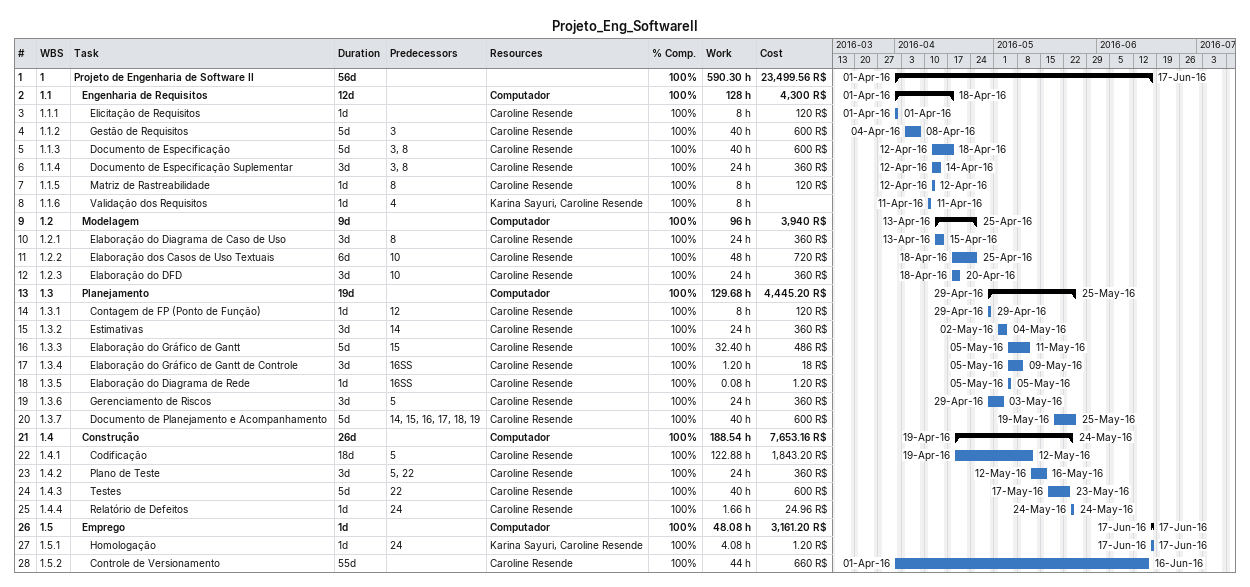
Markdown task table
Projeto_Eng_SoftwareII

| ID | WBS | Task | Duration | Start | Finish | Predecessors | Resources | % complete | Work (h) | Cost (R$) |
|---|---|---|---|---|---|---|---|---|---|---|
| 1 | 1 | **Projeto de Engenharia de Software II** | 56d | 2016-04-01 | 2016-06-17 |  |  | 100 | 590.30 | 23499.56 |
| 2 | 1.1 | **Engenharia de Requisitos** | 12d | 2016-04-01 | 2016-04-18 |  | Computador | 100 | 128 | 4300 |
| 3 | 1.1.1 | Elicitação de Requisitos | 1d | 2016-04-01 | 2016-04-01 |  | Caroline Resende | 100 | 8 | 120 |
| 4 | 1.1.2 | Gestão de Requisitos | 5d | 2016-04-04 | 2016-04-08 | 3 | Caroline Resende | 100 | 40 | 600 |
| 5 | 1.1.3 | Documento de Especificação | 5d | 2016-04-12 | 2016-04-18 | 3, 8 | Caroline Resende | 100 | 40 | 600 |
| 6 | 1.1.4 | Documento de Especificação Suplementar | 3d | 2016-04-12 | 2016-04-14 | 3, 8 | Caroline Resende | 100 | 24 | 360 |
| 7 | 1.1.5 | Matriz de Rastreabilidade | 1d | 2016-04-12 | 2016-04-12 | 8 | Caroline Resende | 100 | 8 | 120 |
| 8 | 1.1.6 | Validação dos Requisitos | 1d | 2016-04-11 | 2016-04-11 | 4 | Karina Sayuri, Caroline Resende | 100 | 8 |  |
| 9 | 1.2 | **Modelagem** | 9d | 2016-04-13 | 2016-04-25 |  | Computador | 100 | 96 | 3940 |
| 10 | 1.2.1 | Elaboração do Diagrama de Caso de Uso | 3d | 2016-04-13 | 2016-04-15 | 8 | Caroline Resende | 100 | 24 | 360 |
| 11 | 1.2.2 | Elaboração dos Casos de Uso Textuais | 6d | 2016-04-18 | 2016-04-25 | 10 | Caroline Resende | 100 | 48 | 720 |
| 12 | 1.2.3 | Elaboração do DFD | 3d | 2016-04-18 | 2016-04-20 | 10 | Caroline Resende | 100 | 24 | 360 |
| 13 | 1.3 | **Planejamento** | 19d | 2016-04-29 | 2016-05-25 |  | Computador | 100 | 129.68 | 4445.20 |
| 14 | 1.3.1 | Contagem de FP (Ponto de Função) | 1d | 2016-04-29 | 2016-04-29 | 12 | Caroline Resende | 100 | 8 | 120 |
| 15 | 1.3.2 | Estimativas | 3d | 2016-05-02 | 2016-05-04 | 14 | Caroline Resende | 100 | 24 | 360 |
| 16 | 1.3.3 | Elaboração do Gráfico de Gantt | 5d | 2016-05-05 | 2016-05-11 | 15 | Caroline Resende | 100 | 32.40 | 486 |
| 17 | 1.3.4 | Elaboração do Gráfico de Gantt de Controle | 3d | 2016-05-05 | 2016-05-09 | 16SS | Caroline Resende | 100 | 1.20 | 18 |
| 18 | 1.3.5 | Elaboração do Diagrama de Rede | 1d | 2016-05-05 | 2016-05-05 | 16SS | Caroline Resende | 100 | 0.08 | 1.20 |
| 19 | 1.3.6 | Gerenciamento de Riscos | 3d | 2016-04-29 | 2016-05-03 | 5 | Caroline Resende | 100 | 24 | 360 |
| 20 | 1.3.7 | Documento de Planejamento e Acompanhamento | 5d | 2016-05-19 | 2016-05-25 | 14, 15, 16, 17, 18, 19 | Caroline Resende | 100 | 40 | 600 |
| 21 | 1.4 | **Construção** | 26d | 2016-04-19 | 2016-05-24 |  | Computador | 100 | 188.54 | 7653.16 |
| 22 | 1.4.1 | Codificação | 18d | 2016-04-19 | 2016-05-12 | 5 | Caroline Resende | 100 | 122.88 | 1843.20 |
| 23 | 1.4.2 | Plano de Teste | 3d | 2016-05-12 | 2016-05-16 | 5, 22 | Caroline Resende | 100 | 24 | 360 |
| 24 | 1.4.3 | Testes | 5d | 2016-05-17 | 2016-05-23 | 22 | Caroline Resende | 100 | 40 | 600 |
| 25 | 1.4.4 | Relatório de Defeitos | 1d | 2016-05-24 | 2016-05-24 | 24 | Caroline Resende | 100 | 1.66 | 24.96 |
| 26 | 1.5 | **Emprego** | 1d | 2016-06-17 | 2016-06-17 |  | Computador | 100 | 48.08 | 3161.20 |
| 27 | 1.5.1 | Homologação | 1d | 2016-06-17 | 2016-06-17 | 24 | Karina Sayuri, Caroline Resende | 100 | 4.08 | 1.20 |
| 28 | 1.5.2 | Controle de Versionamento | 55d | 2016-04-01 | 2016-06-16 |  | Caroline Resende | 100 | 44 | 660 |
